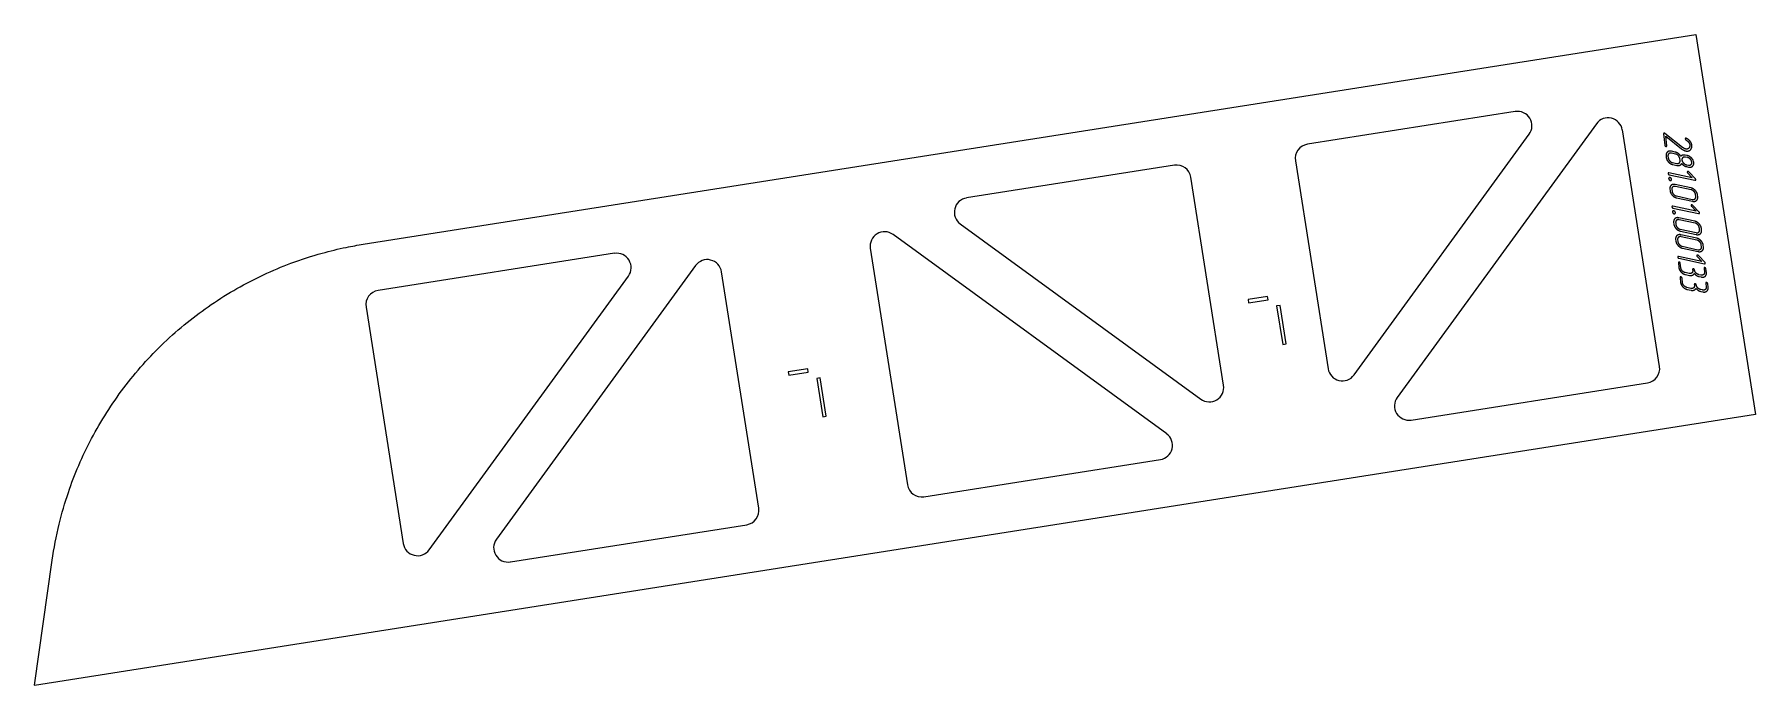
# Model space of a CAD drawing. Header units: millimetres. Extents: x 159 to 1948, y 83 to 759.
import ezdxf

# ---------------------------------------------------------------- set-up
doc = ezdxf.new("R2010")
doc.units = ezdxf.units.MM
doc.linetypes.add('K5LT_BASIC', pattern=[0])
doc.layers.add('Engraving', color=7, linetype='Continuous')

msp = doc.modelspace()

# ---------------------------------------------------------------- linework, layer by layer
at = {"color": 150, "linetype": 'K5LT_BASIC', "lineweight": 25, "true_color": 0x0080ff}
for p, q in [((501.1, 541.2), (1886.3, 759.3)), ((1886.3, 759.3), (1948.5, 364.2)), ((1698.7, 679.2), (1482.6, 645.2)), ((1783, 666.5), (1575.9, 382.1)), ((1531.1, 405.4), (1713.2, 655.5)), ((1848.6, 414.3), (1810, 660)), ((1470.1, 628), (1504.1, 411.9)), ((1344.3, 623.4), (1128.2, 589.4)), ((1395.5, 394.8), (1361.4, 610.9)), ((1121.7, 562.4), (1371.8, 380.3)), ((1028.2, 537), (1066.9, 291.2)), ((1336.3, 344.3), (1051.8, 551.4)), ((762.3, 531.8), (516.5, 493.1)), ((846.6, 519.1), (639.5, 234.7)), ((569.7, 223.7), (776.7, 508.1)), ((912.2, 266.9), (873.5, 512.6)), ((1441.1, 487), (1420.9, 483.9)), ((1420.9, 483.9), (1421.4, 480.4)), ((1421.4, 480.4), (1441.7, 483.6)), ((1441.7, 483.6), (1441.1, 487)), ((504, 475.9), (542.7, 230.2)), ((1454.1, 477.6), (1450.6, 477.1)), ((1450.6, 477.1), (1456.9, 437.1)), ((1460.4, 437.6), (1454.1, 477.6)), ((1456.9, 437.1), (1460.4, 437.6)), ((963.1, 411.8), (942.9, 408.6)), ((963.7, 408.3), (963.1, 411.8)), ((942.9, 408.6), (943.4, 405.1)), ((943.4, 405.1), (963.7, 408.3)), ((976, 402.4), (972.6, 401.8)), ((972.6, 401.8), (978.9, 361.8)), ((982.3, 362.4), (976, 402.4)), ((1590.4, 358.4), (1836.2, 397.1)), ((1948.5, 364.2), (159.3, 82.5)), ((978.9, 361.8), (982.3, 362.4)), ((1084, 278.7), (1329.8, 317.4)), ((654, 211), (899.7, 249.7)), ((159.3, 82.9), (177.7, 212.8)), ((159.3, 82.9), (159.3, 82.5))]:
    msp.add_line(p, q, dxfattribs=at)
for centre, start, end in [((1484.9, 630.3), 98.9466, 188.9466), ((1346.6, 608.6), 8.9466, 98.9466), ((1518.9, 414.2), 188.9466, 323.9466), ((1380.6, 392.4), 233.9466, 8.9466)]:
    msp.add_arc(centre, 15, start, end, dxfattribs=at)
for centre, major_axis, start_param, end_param in [((1701, 664.4), (12.1, -8.8), 0, 2.356194), ((1795.1, 657.7), (14.8, 2.3), 0, 2.356194), ((1130.5, 574.5), (-2.3, 14.8), 0, 2.356194), ((1043, 539.3), (-12.1, 8.8), 4.712389, 7.068583), ((764.6, 516.9), (12.1, -8.8), 0, 2.356194), ((858.7, 510.3), (14.8, 2.3), 0, 2.356194), ((518.8, 478.3), (-14.8, -2.3), 4.712389, 6.283185), ((1833.8, 411.9), (14.8, 2.3), 4.712389, 6.283185), ((1588.1, 373.3), (-12.1, 8.8), 0, 2.356194), ((1327.4, 332.2), (2.3, -14.8), 0, 2.356194), ((1081.7, 293.5), (-14.8, -2.3), 0, 1.570796), ((897.4, 264.5), (14.8, 2.3), 4.712389, 6.283185), ((651.6, 225.8), (-12.1, 8.8), 0, 2.356194), ((557.5, 232.5), (-14.8, -2.3), 0, 2.356194)]:
    msp.add_ellipse(centre, major_axis=major_axis, ratio=1, start_param=start_param, end_param=end_param, dxfattribs=at)
msp.add_open_spline([(177.7, 212.8), (179.5, 225.2), (184, 248.8), (193.6, 281.8), (205, 311.6), (218.3, 339.5), (234, 366.4), (251.9, 392.2), (271.8, 416.5), (293.8, 439.3), (317.6, 460.2), (343, 479), (369.6, 495.6), (397.4, 509.9), (427, 522.4), (455.9, 531.7), (481, 537.7), (495.3, 540.3), (501.1, 541.2)], degree=3, knots=[0, 0, 0, 0, 1.307764, 2.450937, 3.435996, 4.434031, 5.427884, 6.407912, 7.40137, 8.3812, 9.384902, 10.369075, 11.369665, 12.364765, 13.37638, 14.505696, 15.382944, 16, 16, 16, 16], dxfattribs=at)
at = {"layer": 'Engraving', "color": 150, "linetype": 'K5LT_BASIC', "lineweight": 25, "true_color": 0x0080ff}
for p, q in [((1852.8, 655.9), (1854.1, 644.1)), ((1872.6, 641.9), (1854.3, 656.4)), ((1855.1, 653.6), (1871.6, 640.4)), ((1856.2, 643.7), (1855.1, 653.6)), ((1876.6, 651.3), (1876.2, 651.5)), ((1855.4, 633.3), (1855.6, 631.3)), ((1857.4, 632.9), (1857.7, 630.9)), ((1865, 637), (1860.9, 637.9)), ((1865.2, 635), (1861.1, 635.9)), ((1870, 628.2), (1869.7, 630.2)), ((1873.5, 641.3), (1872.6, 641.9)), ((1874.2, 640.8), (1873.5, 641.3)), ((1877.4, 633.4), (1875.3, 633.8)), ((1877.6, 631.4), (1875.6, 631.8)), ((1884, 627.4), (1883.6, 628.5)), ((1884.2, 626.7), (1884, 627.4)), ((1884.2, 626.1), (1884.2, 626.7)), ((1882.7, 610.2), (1858.4, 615.4)), ((1858.7, 613.4), (1885.4, 607.7)), ((1862.2, 626.1), (1866.3, 625.2)), ((1862.4, 624.1), (1866.6, 623.2)), ((1876.5, 623.9), (1878.6, 623.5)), ((1876.7, 621.9), (1878.8, 621.5)), ((1877.8, 615.4), (1882.7, 610.2)), ((1878.8, 621.5), (1879.4, 621.4)), ((1885.9, 609.2), (1879, 616.4)), ((1879.4, 621.4), (1880.1, 621.3)), ((1880.1, 621.3), (1881.1, 621.4)), ((1859.3, 598.7), (1859.6, 596.7)), ((1861.4, 598.3), (1861.6, 596.3)), ((1881.3, 599.8), (1864.8, 603.3)), ((1881.5, 597.8), (1865.1, 601.3)), ((1866.2, 591.4), (1882.6, 587.9)), ((1886.3, 591), (1886, 592.9)), ((1888.3, 590.5), (1888.1, 592.5)), ((1886.6, 575.6), (1862.4, 580.8)), ((1862.6, 578.9), (1889.3, 573.1)), ((1866.4, 589.5), (1882.9, 585.9)), ((1881.7, 580.8), (1886.6, 575.6)), ((1889.9, 574.6), (1883, 581.8)), ((1863.3, 564.1), (1863.5, 562.2)), ((1865.4, 563.7), (1865.6, 561.7)), ((1885.2, 565.2), (1868.8, 568.7)), ((1885.5, 563.2), (1869, 566.7)), ((1870.2, 556.8), (1886.6, 553.3)), ((1870.4, 554.9), (1886.8, 551.3)), ((1890.2, 556.4), (1890, 558.3)), ((1892.3, 555.9), (1892.1, 557.9)), ((1865.3, 546.5), (1865.6, 544.5)), ((1867.4, 546), (1867.6, 544)), ((1887.3, 547.5), (1870.8, 551.1)), ((1887.5, 545.5), (1871.1, 549.1)), ((1872.2, 539.2), (1888.6, 535.6)), ((1872.4, 537.2), (1888.8, 533.6)), ((1892.3, 538.7), (1892, 540.7)), ((1894.3, 538.3), (1894.1, 540.2)), ((1868.2, 522), (1868.7, 517)), ((1892.6, 523.3), (1868.4, 528.6)), ((1868.6, 526.6), (1895.3, 520.8)), ((1870.8, 516.6), (1870.2, 521.5)), ((1887.7, 528.5), (1892.6, 523.3)), ((1895.9, 522.3), (1889, 529.6)), ((1869.9, 506.5), (1870.5, 501.6)), ((1872.6, 501.1), (1872, 506.1)), ((1879.4, 510.9), (1875.3, 511.7)), ((1875.6, 509.8), (1879.7, 508.9)), ((1883, 514.9), (1883.1, 513.9)), ((1888.3, 508.1), (1888.7, 507.9)), ((1888.7, 507.9), (1889.1, 507.8)), ((1889.1, 507.8), (1889.8, 507.6)), ((1891.7, 509.2), (1889.6, 509.6)), ((1889.8, 507.6), (1891.9, 507.2)), ((1894.9, 516.2), (1895.3, 512.2)), ((1897.4, 511.8), (1896.9, 515.7)), ((1881.2, 495.4), (1877.1, 496.3)), ((1877.3, 494.3), (1881.4, 493.4)), ((1884.8, 499.4), (1884.9, 498.5)), ((1890.1, 492.6), (1890.5, 492.4)), ((1890.5, 492.4), (1890.9, 492.3)), ((1890.9, 492.3), (1891.6, 492.2)), ((1893.4, 493.7), (1891.4, 494.2)), ((1891.6, 492.2), (1893.7, 491.7)), ((1896.6, 500.7), (1897.1, 496.8)), ((1899.1, 496.3), (1898.7, 500.3))]:
    msp.add_line(p, q, dxfattribs=at)
for points in [[(1853, 656.5), (1852.7, 656.3), (1852.8, 655.9)], [(1853.8, 656.6), (1853.4, 656.7), (1853, 656.5)], [(1854.3, 656.4), (1854.1, 656.6), (1853.8, 656.6)], [(1875.5, 651.3), (1875.3, 651.1), (1875.3, 650.7)], [(1875.3, 650.7), (1875.4, 650.3), (1875.6, 650.1)], [(1876.2, 651.5), (1875.8, 651.6), (1875.5, 651.3)], [(1875.6, 650.1), (1875.8, 649.8), (1876.1, 649.6)], [(1876.1, 649.6), (1878.1, 648.5), (1879, 647.1)], [(1880.7, 647.9), (1879.2, 650), (1876.6, 651.3)], [(1879, 647.1), (1880, 645.8), (1880.1, 644.4)], [(1880.1, 644.4), (1880.2, 643.4), (1879.9, 642.6)], [(1882.2, 644.1), (1882, 646.1), (1880.7, 647.9)], [(1854.1, 644.1), (1854.2, 643.6), (1854.6, 643.3)], [(1854.6, 643.3), (1854.9, 643), (1855.3, 642.9)], [(1855.3, 642.9), (1855.7, 642.8), (1855.9, 643)], [(1856.7, 637), (1855.1, 635.6), (1855.4, 633.3)], [(1855.6, 631.3), (1855.9, 628.9), (1857.9, 626.7)], [(1855.9, 643), (1856.2, 643.3), (1856.2, 643.7)], [(1860.9, 637.9), (1858.3, 638.5), (1856.7, 637)], [(1858.3, 635.4), (1857.3, 634.4), (1857.4, 632.9)], [(1857.7, 630.9), (1857.9, 629.2), (1859.2, 627.8)], [(1857.9, 626.7), (1859.9, 624.6), (1862.4, 624.1)], [(1861.1, 635.9), (1859.4, 636.3), (1858.3, 635.4)], [(1859.2, 627.8), (1860.5, 626.4), (1862.2, 626.1)], [(1868.1, 635.5), (1866.5, 636.7), (1865, 637)], [(1868.2, 633.3), (1866.9, 634.7), (1865.2, 635)], [(1870.8, 632.7), (1869.6, 634.4), (1868.1, 635.5)], [(1869.7, 630.2), (1869.6, 631.8), (1868.2, 633.3)], [(1869.1, 625.7), (1870.2, 626.5), (1870, 628.2)], [(1872.7, 633.8), (1871.5, 633.5), (1870.8, 632.7)], [(1871.6, 640.4), (1873, 639.4), (1874, 638.9)], [(1872.8, 631.3), (1871.7, 630.4), (1871.9, 628.8)], [(1871.9, 628.8), (1872.1, 627.2), (1873.4, 625.7)], [(1875.3, 633.8), (1873.9, 634.1), (1872.7, 633.8)], [(1875.6, 631.8), (1873.8, 632.2), (1872.8, 631.3)], [(1874, 638.9), (1875, 638.4), (1876, 638.2)], [(1875.8, 640.2), (1875, 640.4), (1874.2, 640.8)], [(1879.1, 641.1), (1877.8, 639.8), (1875.8, 640.2)], [(1876, 638.2), (1878.9, 637.6), (1880.8, 639.4)], [(1882, 630.7), (1879.8, 632.8), (1877.4, 633.4)], [(1880.7, 629.6), (1879.4, 631), (1877.6, 631.4)], [(1879.9, 642.6), (1879.7, 641.7), (1879.1, 641.1)], [(1882.2, 626.5), (1882, 628.2), (1880.7, 629.6)], [(1880.8, 639.4), (1882.5, 641.2), (1882.2, 644.1)], [(1881.3, 624), (1882.4, 624.9), (1882.2, 626.5)], [(1883.6, 628.5), (1883, 629.6), (1882, 630.7)], [(1857.7, 615.3), (1857.5, 614.8), (1857.5, 614.7)], [(1857.5, 614.7), (1857.6, 614.2), (1857.8, 613.9)], [(1858.4, 615.4), (1857.9, 615.5), (1857.7, 615.3)], [(1857.8, 613.9), (1858.2, 613.6), (1858.7, 613.4)], [(1858.4, 610.3), (1858.1, 610), (1858.1, 609.3)], [(1858.1, 609.3), (1858.2, 608.6), (1858.8, 608.1)], [(1859.5, 610.5), (1858.9, 610.6), (1858.4, 610.3)], [(1860.5, 609.9), (1859.9, 610.4), (1859.5, 610.5)], [(1861.2, 608.6), (1861.1, 609.4), (1860.5, 609.9)], [(1860.8, 607.7), (1861.3, 608.1), (1861.2, 608.6)], [(1866.3, 625.2), (1868, 624.8), (1869.1, 625.7)], [(1866.6, 623.2), (1868.3, 622.8), (1869.7, 623.4)], [(1869.7, 623.4), (1871.1, 624), (1871.7, 625.2)], [(1871.7, 625.2), (1872.7, 623.9), (1874, 623.1)], [(1873.4, 625.7), (1874.7, 624.3), (1876.5, 623.9)], [(1874, 623.1), (1875.2, 622.3), (1876.7, 621.9)], [(1877.6, 616.7), (1877.3, 616.5), (1877.4, 616.1)], [(1877.4, 616.1), (1877.4, 615.7), (1877.8, 615.4)], [(1878.3, 616.9), (1877.9, 617), (1877.6, 616.7)], [(1879, 616.4), (1878.5, 616.8), (1878.3, 616.9)], [(1878.6, 623.5), (1880.3, 623.1), (1881.3, 624)], [(1881.1, 621.4), (1882.2, 621.6), (1882.9, 622.3)], [(1882.9, 622.3), (1884.5, 623.7), (1884.2, 626.1)], [(1886.3, 608.5), (1886.2, 608.8), (1885.9, 609.2)], [(1886.1, 607.8), (1886.3, 608.1), (1886.3, 608.5)], [(1858.8, 608.1), (1859.3, 607.6), (1859.8, 607.5)], [(1860.7, 602.4), (1859.1, 601), (1859.3, 598.7)], [(1859.6, 596.7), (1859.9, 594.3), (1861.9, 592.1)], [(1859.8, 607.5), (1860.4, 607.4), (1860.8, 607.7)], [(1864.8, 603.3), (1862.2, 603.9), (1860.7, 602.4)], [(1862.3, 600.8), (1861.2, 599.8), (1861.4, 598.3)], [(1861.6, 596.3), (1861.8, 594.7), (1863.1, 593.3)], [(1861.9, 592.1), (1863.9, 590), (1866.4, 589.5)], [(1865.1, 601.3), (1863.4, 601.7), (1862.3, 600.8)], [(1863.1, 593.3), (1864.4, 591.8), (1866.2, 591.4)], [(1885.8, 597.1), (1883.7, 599.2), (1881.3, 599.8)], [(1884.5, 596), (1883.2, 597.4), (1881.5, 597.8)], [(1886, 592.9), (1885.9, 594.6), (1884.5, 596)], [(1885.4, 607.7), (1885.8, 607.6), (1886.1, 607.8)], [(1885.4, 588.4), (1886.5, 589.3), (1886.3, 591)], [(1888.1, 592.5), (1887.8, 595), (1885.8, 597.1)], [(1887, 586.7), (1888.6, 588.1), (1888.3, 590.5)], [(1861.7, 580.7), (1861.5, 580.2), (1861.5, 580.1)], [(1861.5, 580.1), (1861.5, 579.6), (1861.8, 579.3)], [(1862.4, 580.8), (1861.9, 580.9), (1861.7, 580.7)], [(1861.8, 579.3), (1862.1, 579), (1862.6, 578.9)], [(1862.4, 575.7), (1862, 575.4), (1862.1, 574.7)], [(1862.1, 574.7), (1862.2, 574), (1862.7, 573.5)], [(1863.5, 575.9), (1862.9, 576), (1862.4, 575.7)], [(1862.7, 573.5), (1863.3, 573), (1863.8, 572.9)], [(1864.5, 575.3), (1863.8, 575.8), (1863.5, 575.9)], [(1863.8, 572.9), (1864.4, 572.8), (1864.8, 573.1)], [(1865.2, 574), (1865.1, 574.8), (1864.5, 575.3)], [(1864.8, 573.1), (1865.2, 573.5), (1865.2, 574)], [(1881.6, 582.2), (1881.3, 581.9), (1881.4, 581.5)], [(1881.4, 581.5), (1881.4, 581.1), (1881.7, 580.8)], [(1882.3, 582.3), (1881.9, 582.4), (1881.6, 582.2)], [(1883, 581.8), (1882.4, 582.3), (1882.3, 582.3)], [(1882.6, 587.9), (1884.3, 587.5), (1885.4, 588.4)], [(1882.9, 585.9), (1885.4, 585.3), (1887, 586.7)], [(1889.3, 573.1), (1889.8, 573), (1890, 573.2)], [(1890.2, 573.9), (1890.2, 574.3), (1889.9, 574.6)], [(1890, 573.2), (1890.3, 573.5), (1890.2, 573.9)], [(1864.6, 567.8), (1863.1, 566.4), (1863.3, 564.1)], [(1863.5, 562.2), (1863.8, 559.7), (1865.8, 557.5)], [(1868.8, 568.7), (1866.2, 569.3), (1864.6, 567.8)], [(1866.3, 566.2), (1865.2, 565.2), (1865.4, 563.7)], [(1865.6, 561.7), (1865.8, 560.1), (1867.1, 558.7)], [(1865.8, 557.5), (1867.9, 555.4), (1870.4, 554.9)], [(1869, 566.7), (1867.4, 567.1), (1866.3, 566.2)], [(1867.1, 558.7), (1868.4, 557.2), (1870.2, 556.8)], [(1889.7, 562.5), (1887.7, 564.6), (1885.2, 565.2)], [(1888.5, 561.4), (1887.2, 562.8), (1885.5, 563.2)], [(1890, 558.3), (1889.8, 560), (1888.5, 561.4)], [(1889.4, 553.8), (1890.4, 554.7), (1890.2, 556.4)], [(1892.1, 557.9), (1891.8, 560.4), (1889.7, 562.5)], [(1891, 552.1), (1892.6, 553.5), (1892.3, 555.9)], [(1866.7, 550.2), (1865.1, 548.7), (1865.3, 546.5)], [(1865.6, 544.5), (1865.9, 542), (1867.9, 539.9)], [(1870.8, 551.1), (1868.2, 551.6), (1866.7, 550.2)], [(1868.3, 548.5), (1867.2, 547.6), (1867.4, 546)], [(1867.6, 544), (1867.8, 542.4), (1869.1, 541)], [(1867.9, 539.9), (1869.9, 537.7), (1872.4, 537.2)], [(1871.1, 549.1), (1869.4, 549.4), (1868.3, 548.5)], [(1869.1, 541), (1870.4, 539.6), (1872.2, 539.2)], [(1886.6, 553.3), (1888.3, 552.9), (1889.4, 553.8)], [(1886.8, 551.3), (1889.4, 550.8), (1891, 552.1)], [(1891.8, 544.8), (1889.7, 547), (1887.3, 547.5)], [(1890.5, 543.7), (1889.2, 545.2), (1887.5, 545.5)], [(1892, 540.7), (1891.9, 542.3), (1890.5, 543.7)], [(1891.4, 536.2), (1892.5, 537.1), (1892.3, 538.7)], [(1894.1, 540.2), (1893.8, 542.7), (1891.8, 544.8)], [(1893, 534.5), (1894.6, 535.8), (1894.3, 538.3)], [(1867.7, 528.4), (1867.5, 528), (1867.5, 527.8)], [(1867.5, 527.8), (1867.5, 527.4), (1867.8, 527)], [(1868.4, 528.6), (1867.9, 528.7), (1867.7, 528.4)], [(1867.8, 527), (1868.1, 526.7), (1868.6, 526.6)], [(1868.4, 522.6), (1868.1, 522.4), (1868.2, 522)], [(1869.1, 522.7), (1868.7, 522.8), (1868.4, 522.6)], [(1869.7, 522.4), (1869.3, 522.7), (1869.1, 522.7)], [(1870.2, 521.5), (1870.2, 522), (1869.7, 522.4)], [(1887.6, 529.9), (1887.3, 529.7), (1887.3, 529.3)], [(1887.3, 529.3), (1887.4, 528.9), (1887.7, 528.5)], [(1888.3, 530), (1887.8, 530.1), (1887.6, 529.9)], [(1889, 529.6), (1888.4, 530), (1888.3, 530)], [(1888.6, 535.6), (1890.3, 535.3), (1891.4, 536.2)], [(1888.8, 533.6), (1891.4, 533.1), (1893, 534.5)], [(1895.3, 520.8), (1895.8, 520.7), (1896, 521)], [(1896.2, 521.6), (1896.2, 522), (1895.9, 522.3)], [(1896, 521), (1896.3, 521.2), (1896.2, 521.6)], [(1868.7, 517), (1869, 514.6), (1871, 512.4)], [(1870.1, 507.2), (1869.9, 507), (1869.9, 506.5)], [(1870.8, 507.3), (1870.4, 507.4), (1870.1, 507.2)], [(1870.5, 501.6), (1870.8, 499.1), (1872.8, 497)], [(1872.3, 513.5), (1871, 514.9), (1870.8, 516.6)], [(1871.5, 506.9), (1871.1, 507.2), (1870.8, 507.3)], [(1871, 512.4), (1873, 510.3), (1875.6, 509.8)], [(1872, 506.1), (1871.9, 506.6), (1871.5, 506.9)], [(1875.3, 511.7), (1873.6, 512.1), (1872.3, 513.5)], [(1874.1, 498.1), (1872.7, 499.5), (1872.6, 501.1)], [(1882.2, 511.4), (1881.1, 510.5), (1879.4, 510.9)], [(1879.7, 508.9), (1881.4, 508.5), (1882.8, 509.1)], [(1883.1, 513.9), (1883.3, 512.2), (1882.2, 511.4)], [(1882.8, 509.1), (1884.2, 509.7), (1884.8, 510.9)], [(1883.2, 515.6), (1882.9, 515.4), (1883, 514.9)], [(1883.9, 515.7), (1883.5, 515.8), (1883.2, 515.6)], [(1884.5, 515.3), (1884.1, 515.6), (1883.9, 515.7)], [(1885, 514.5), (1885, 515), (1884.5, 515.3)], [(1884.8, 510.9), (1885.9, 509.5), (1887.1, 508.8)], [(1886.5, 511.4), (1885.2, 512.8), (1885, 514.5)], [(1889.6, 509.6), (1887.9, 510), (1886.5, 511.4)], [(1887.1, 508.8), (1887.7, 508.3), (1888.3, 508.1)], [(1894.4, 509.7), (1893.4, 508.8), (1891.7, 509.2)], [(1891.9, 507.2), (1894.5, 506.6), (1896.1, 508)], [(1895.3, 512.2), (1895.5, 510.6), (1894.4, 509.7)], [(1895.1, 516.9), (1894.8, 516.6), (1894.9, 516.2)], [(1895.8, 516.9), (1895.4, 517), (1895.1, 516.9)], [(1896.4, 516.6), (1896, 516.9), (1895.8, 516.9)], [(1896.1, 508), (1897.6, 509.3), (1897.4, 511.8)], [(1896.9, 515.7), (1896.9, 516.2), (1896.4, 516.6)], [(1896.8, 501.4), (1896.6, 501.2), (1896.6, 500.7)], [(1897.5, 501.5), (1897.1, 501.6), (1896.8, 501.4)], [(1898.2, 501.1), (1897.8, 501.4), (1897.5, 501.5)], [(1898.7, 500.3), (1898.6, 500.8), (1898.2, 501.1)], [(1872.8, 497), (1874.8, 494.9), (1877.3, 494.3)], [(1877.1, 496.3), (1875.4, 496.7), (1874.1, 498.1)], [(1884, 495.9), (1882.9, 495), (1881.2, 495.4)], [(1881.4, 493.4), (1883.2, 493), (1884.6, 493.6)], [(1884.9, 498.5), (1885.1, 496.8), (1884, 495.9)], [(1884.6, 493.6), (1886, 494.2), (1886.5, 495.4)], [(1885, 500.1), (1884.7, 499.9), (1884.8, 499.4)], [(1885.7, 500.2), (1885.3, 500.3), (1885, 500.1)], [(1886.3, 499.8), (1885.9, 500.2), (1885.7, 500.2)], [(1886.8, 499), (1886.8, 499.5), (1886.3, 499.8)], [(1886.5, 495.4), (1887.7, 494.1), (1888.9, 493.3)], [(1888.3, 495.9), (1887, 497.3), (1886.8, 499)], [(1891.4, 494.2), (1889.6, 494.5), (1888.3, 495.9)], [(1888.9, 493.3), (1889.5, 492.8), (1890.1, 492.6)], [(1896.2, 494.2), (1895.1, 493.3), (1893.4, 493.7)], [(1893.7, 491.7), (1896.2, 491.2), (1897.8, 492.5)], [(1897.1, 496.8), (1897.3, 495.1), (1896.2, 494.2)], [(1897.8, 492.5), (1899.4, 493.8), (1899.1, 496.3)]]:
    msp.add_open_spline(points, degree=2, dxfattribs=at)

doc.saveas('drawing.dxf')
